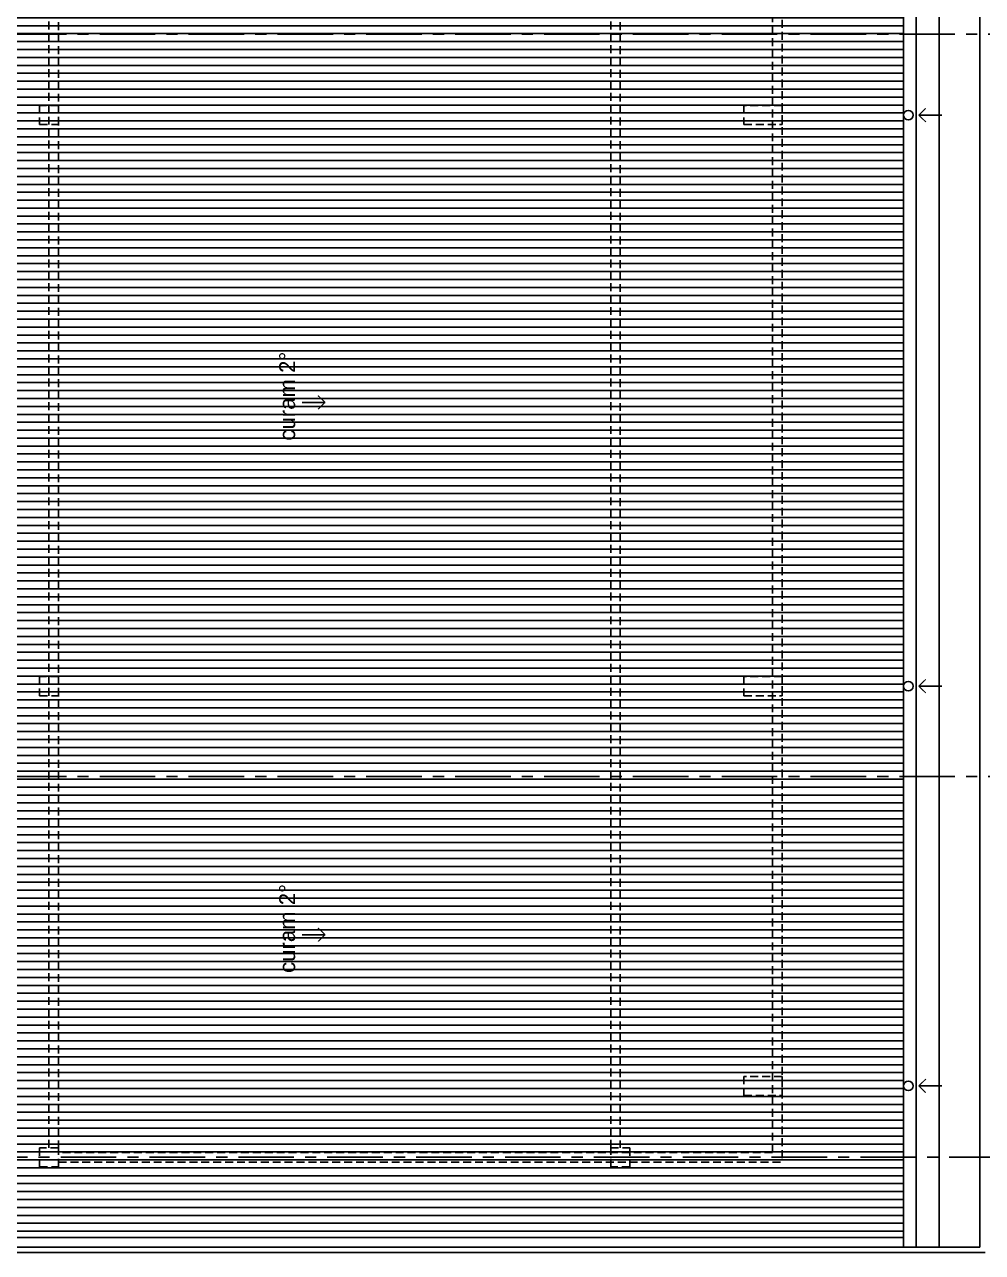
# Model space of a CAD drawing. Header units: inches. Extents: x 202414 to 86860507, y -1223215 to 71840.
# Drawn here: x 254058 to 269150, y 36258 to 55610 of the extents above; entities that cross this region are included whole.
import ezdxf
from ezdxf.enums import TextEntityAlignment as Align

# ---------------------------------------------------------------- set-up
doc = ezdxf.new("R2010")
doc.units = ezdxf.units.IN
doc.header["$MEASUREMENT"] = 0
doc.linetypes.add('CENTER', pattern=[2, 1.25, -0.25, 0.25, -0.25])
doc.linetypes.add('HIDDEN', pattern=[0.375, 0.25, -0.125])
for name, color, linetype in [('A-ELEV2', 1, 'Continuous'), ('A-HATCH', 8, 'Continuous'), ('A-PITCH', 9, 'Continuous'), ('A-RAIL SYM', 13, 'Continuous'), ('A-RFLINE', 3, 'Continuous'), ('A-RWDP', 4, 'Continuous'), ('A-WALL BELOW', 4, 'HIDDEN'), ('Grid', 8, 'CENTER')]:
    doc.layers.add(name, color=color, linetype=linetype)
doc.styles.add('ARIAL-SPEC', font='arial.ttf', dxfattribs={"height": 200})

# ---------------------------------------------------------------- blocks, each defined once
blk = doc.blocks.new('FALL')
at = {"layer": 'A-RAIL SYM'}
blk.add_line((0, 0), (724, 0), dxfattribs=at)
at = {"layer": 'A-RAIL SYM', "const_width": 35}
for points in [[(724, 0), (500, 214)], [(724, 0), (500, -214)]]:
    blk.add_lwpolyline(points, dxfattribs=at)

msp = doc.modelspace()

# ---------------------------------------------------------------- hatches: boundary and pattern name
at = {"layer": 'A-HATCH'}
h = msp.add_hatch(dxfattribs=at)
h.set_pattern_fill('ANSI31', color=8, scale=1000, angle=315)
h.set_pattern_definition([(0, (160463.38, -242907.89), (4e-14, 125), [])])
h.paths.add_polyline_path([(254142.7, 44883.2), (254142.7, 45483.2)], flags=16)
h.paths.add_polyline_path([(267907.7, 62873.2), (251827.7, 62873.2), (251827.7, 51333.2), (252717.7, 51333.2), (252717.7, 48033.2), (251827.7, 48033.2), (251827.7, 36493.2), (267907.7, 36493.2)])
h.paths.add_polyline_path([(254142.7, 54483.2), (254142.7, 53883.2)], flags=16)

# ---------------------------------------------------------------- linework, layer by layer
at = {"color": 8}
for p, q in [((267907.7, 63023.2), (267907.7, 36343.2)), ((268107.7, 63023.2), (268107.7, 36343.2)), ((268467.7, 36343.2), (268467.7, 63023.2)), ((269107.7, 63023.2), (269107.7, 36343.2)), ((269107.7, 36343.2), (251677.7, 36343.2))]:
    msp.add_line(p, q, dxfattribs=at)
at = {"layer": 'A-ELEV2', "color": 8}
msp.add_line((251592.7, 36258.2), (269192.7, 36258.2), dxfattribs=at)
at = {"layer": 'A-RFLINE', "color": 8}
msp.add_line((267907.7, 36493.2), (251827.7, 36493.2), dxfattribs=at)
at = {"layer": 'A-RWDP', "color": 8}
for centre in [(267982.7, 54183.2), (267982.7, 45183.2), (267982.7, 38883.2)]:
    msp.add_circle(centre, 75, dxfattribs=at)
at = {"layer": 'A-WALL BELOW', "color": 8, "ltscale": 500}
for p, q in [((265992.7, 61683.2), (265992.7, 37683.2)), ((254442.7, 37908.2), (254442.7, 61458.2)), ((254592.7, 61458.2), (254592.7, 37908.2)), ((263292.7, 37908.2), (263292.7, 61458.2)), ((263442.7, 61458.2), (263442.7, 37908.2)), ((265842.7, 37833.2), (265842.7, 61533.2)), ((265842.7, 37833.2), (254592.7, 37833.2)), ((254592.7, 37683.2), (265992.7, 37683.2))]:
    msp.add_line(p, q, dxfattribs=at)
for points in [[(254592.7, 54333.2), (254292.7, 54333.2), (254292.7, 54033.2), (254592.7, 54033.2)], [(265992.7, 54033.2), (265992.7, 54333.2), (265392.7, 54333.2), (265392.7, 54033.2)], [(254592.7, 45333.2), (254292.7, 45333.2), (254292.7, 45033.2), (254592.7, 45033.2)], [(265992.7, 45033.2), (265992.7, 45333.2), (265392.7, 45333.2), (265392.7, 45033.2)], [(265992.7, 38733.2), (265992.7, 39033.2), (265392.7, 39033.2), (265392.7, 38733.2)], [(254592.7, 37908.2), (254292.7, 37908.2), (254292.7, 37608.2), (254592.7, 37608.2)], [(263292.7, 37908.2), (263592.7, 37908.2), (263592.7, 37608.2), (263292.7, 37608.2)]]:
    msp.add_lwpolyline(points, close=True, dxfattribs=at)
at = {"layer": 'Grid', "color": 8, "ltscale": 700}
for p, q in [((245442.7, 55458.2), (271092.5, 55458.2)), ((245442.7, 43758.2), (271092.5, 43758.2)), ((251827.7, 37758.2), (271092.5, 37758.2))]:
    msp.add_line(p, q, dxfattribs=at)

# ---------------------------------------------------------------- block references
at = {"layer": 'A-PITCH', "color": 8, "xscale": 0.5, "yscale": 0.5, "zscale": 0.5, "rotation": 180}
for p in [(268508.1, 54183.2), (268508.1, 45183.2), (268508.1, 38883.2)]:
    msp.add_blockref('FALL', p, dxfattribs=at)
at = {"layer": 'A-PITCH', "color": 8, "xscale": 0.5, "yscale": 0.5, "zscale": 0.5}
for p in [(258431.4, 49655.4), (258431.4, 41265.6)]:
    msp.add_blockref('FALL', p, dxfattribs=at)

# ---------------------------------------------------------------- texts
at = {"layer": 'A-PITCH', "color": 8, "style": 'ARIAL-SPEC'}
for p in [(258070, 49053.2), (258070, 40663.4)]:
    msp.add_text('curam 2%%D', height=250, rotation=90, dxfattribs=at).set_placement(p, align=Align.TOP_LEFT)

doc.saveas('drawing.dxf')
